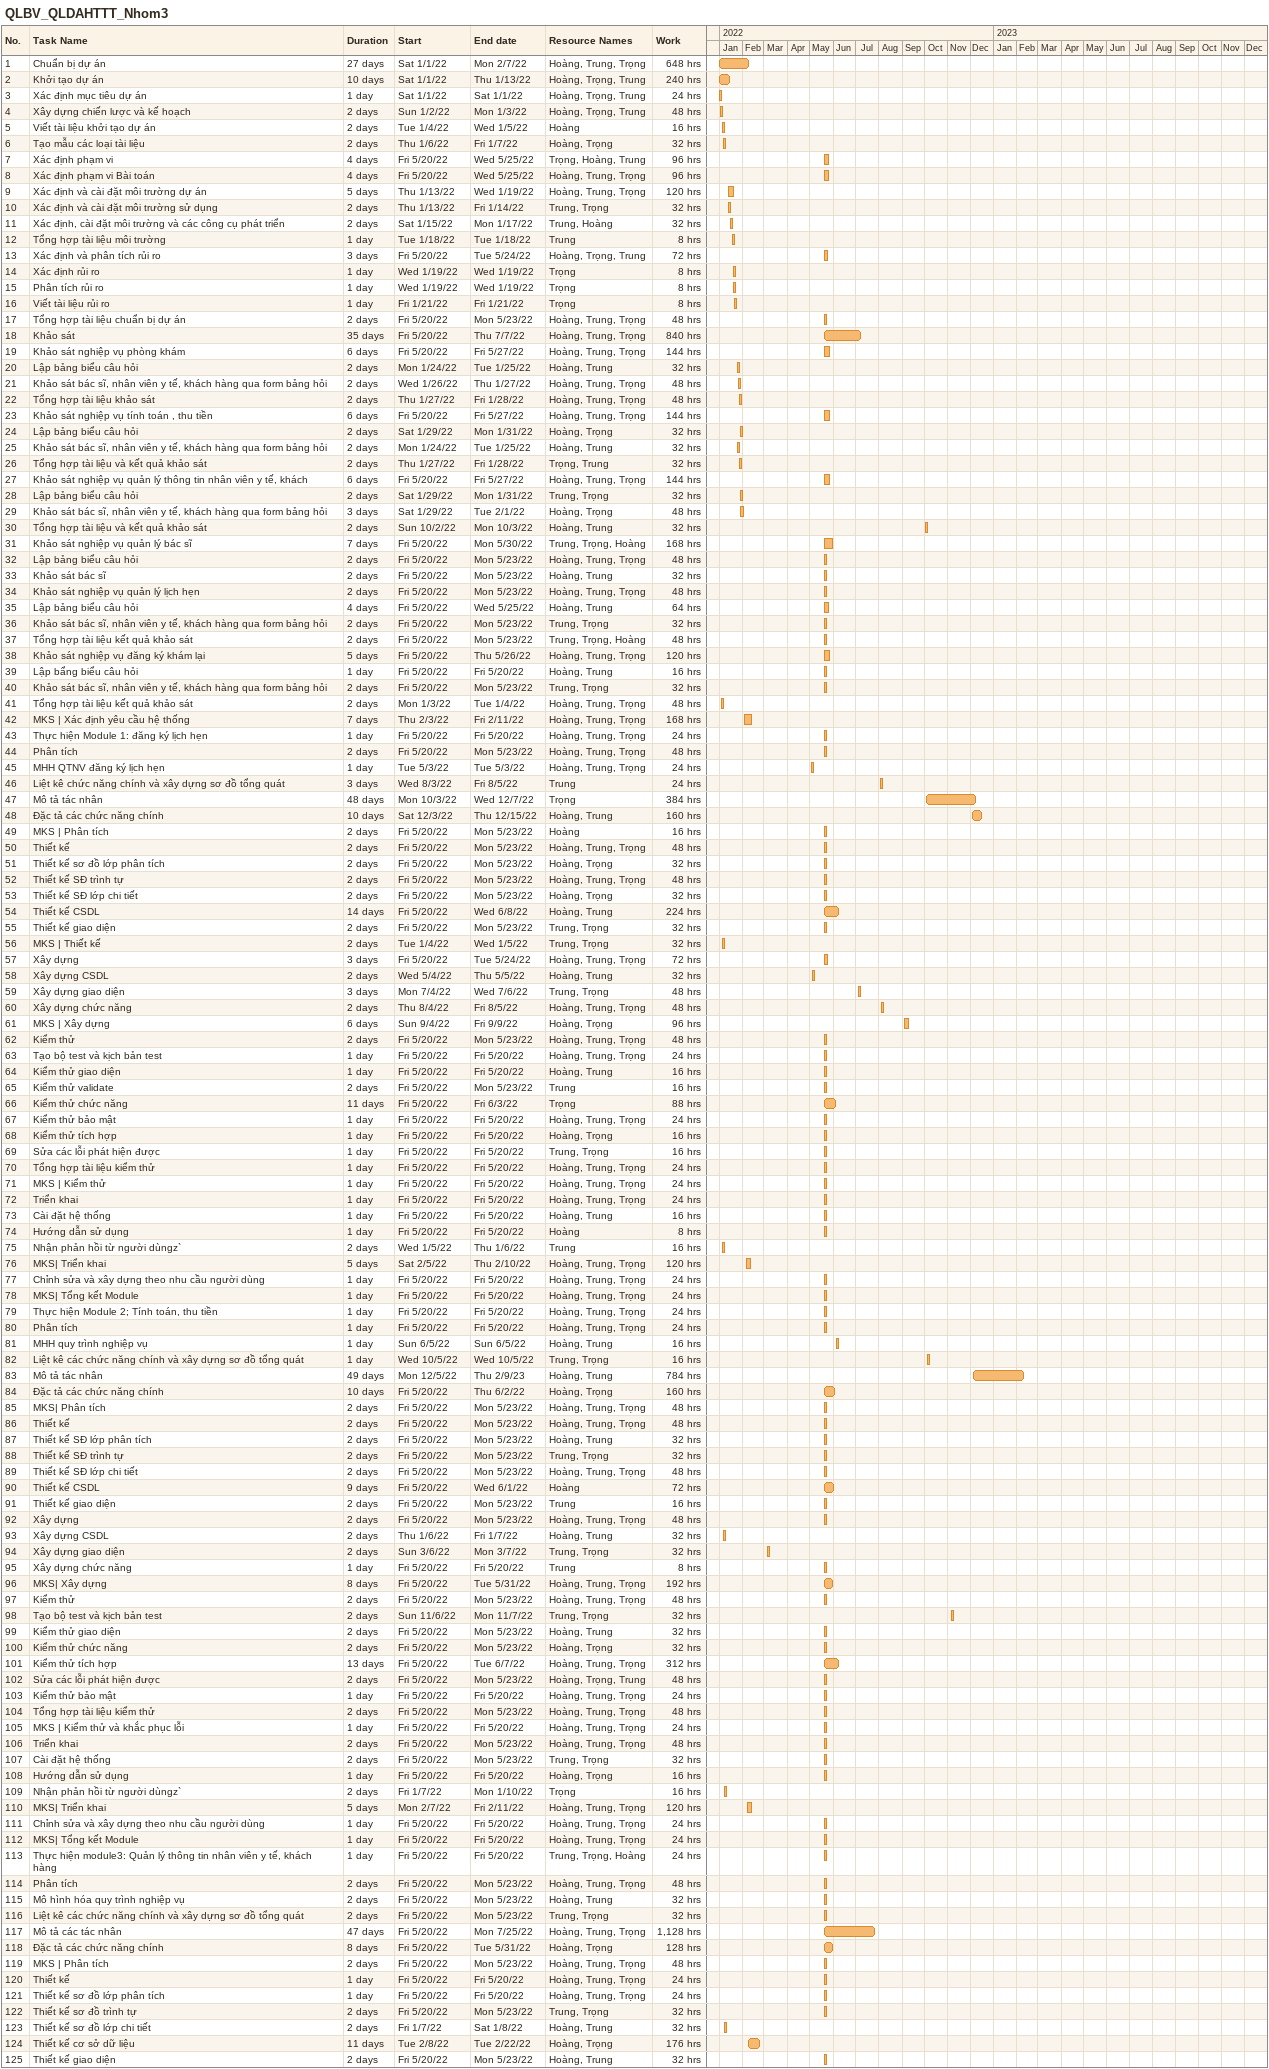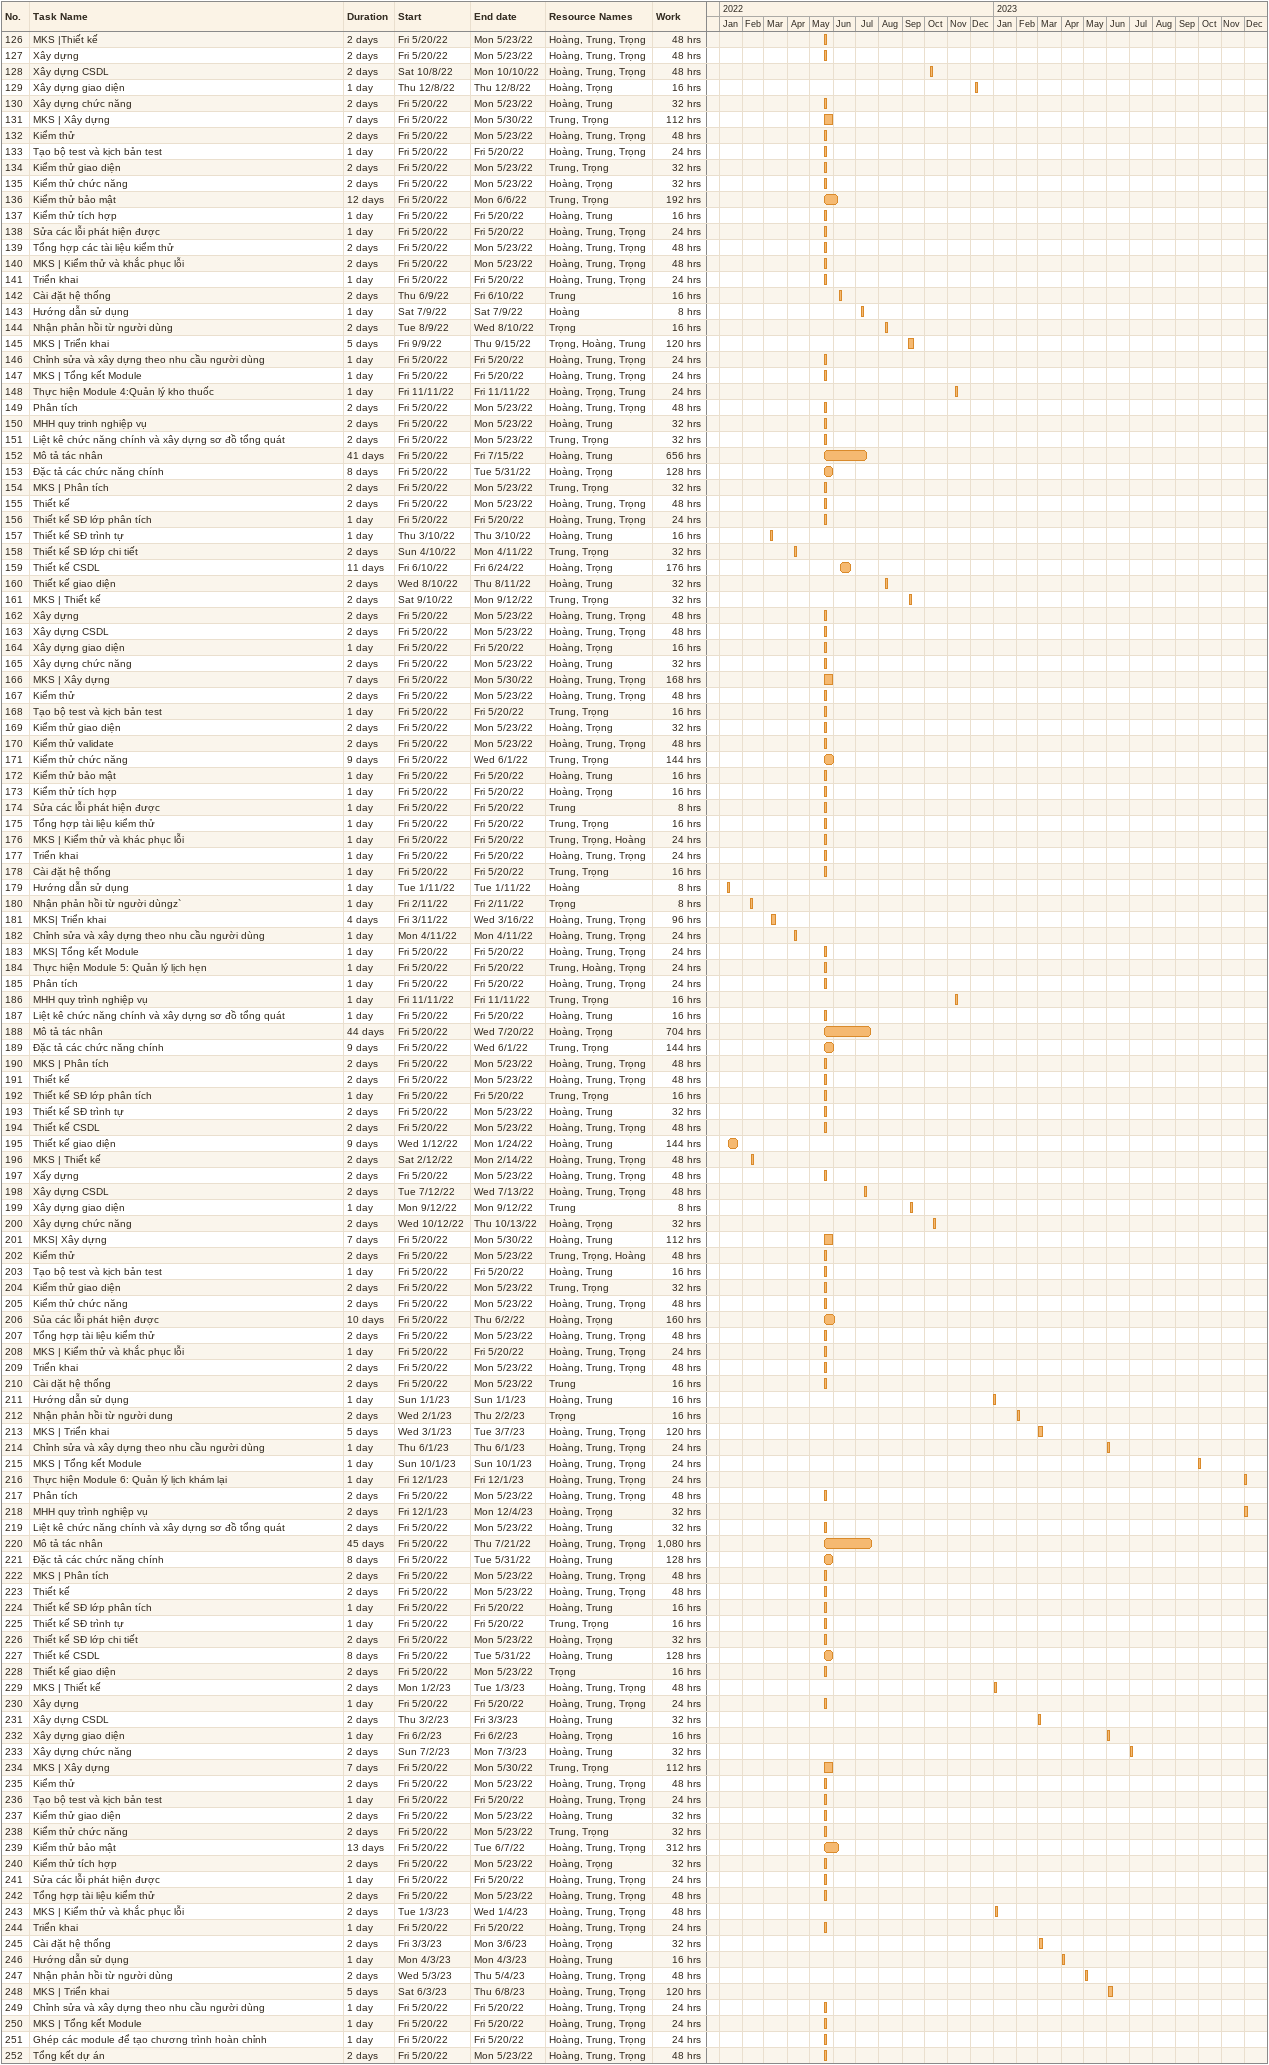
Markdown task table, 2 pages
QLBV_QLDAHTTT_Nhom3

| ID | Task | Duration | Start | Finish | Resources | Work (h) |
|---|---|---|---|---|---|---|
| 1 | Chuẩn bị dự án | 27d | 2022-01-01 | 2022-02-07 | Hoàng, Trung, Trọng | 648 |
| 2 | Khởi tạo dự án | 10d | 2022-01-01 | 2022-01-13 | Hoàng, Trọng, Trung | 240 |
| 3 | Xác định mục tiêu dự án | 1d | 2022-01-01 | 2022-01-01 | Hoàng, Trọng, Trung | 24 |
| 4 | Xây dựng chiến lược và kế hoạch | 2d | 2022-01-02 | 2022-01-03 | Hoàng, Trọng, Trung | 48 |
| 5 | Viết tài liệu khởi tạo dự án | 2d | 2022-01-04 | 2022-01-05 | Hoàng | 16 |
| 6 | Tạo mẫu các loại tài liệu | 2d | 2022-01-06 | 2022-01-07 | Hoàng, Trọng | 32 |
| 7 | Xác định phạm vi | 4d | 2022-05-20 | 2022-05-25 | Trọng, Hoàng, Trung | 96 |
| 8 | Xác định phạm vi Bài toán | 4d | 2022-05-20 | 2022-05-25 | Hoàng, Trung, Trọng | 96 |
| 9 | Xác định và cài đặt môi trường dự án | 5d | 2022-01-13 | 2022-01-19 | Hoàng, Trung, Trọng | 120 |
| 10 | Xác định và cài đặt môi trường sử dụng | 2d | 2022-01-13 | 2022-01-14 | Trung, Trọng | 32 |
| 11 | Xác định, cài đặt môi trường và các công cụ phát triển | 2d | 2022-01-15 | 2022-01-17 | Trung, Hoàng | 32 |
| 12 | Tổng hợp tài liệu môi trường | 1d | 2022-01-18 | 2022-01-18 | Trung | 8 |
| 13 | Xác định và phân tích rủi ro | 3d | 2022-05-20 | 2022-05-24 | Hoàng, Trọng, Trung | 72 |
| 14 | Xác định rủi ro | 1d | 2022-01-19 | 2022-01-19 | Trọng | 8 |
| 15 | Phân tích rủi ro | 1d | 2022-01-19 | 2022-01-19 | Trọng | 8 |
| 16 | Viết tài liệu rủi ro | 1d | 2022-01-21 | 2022-01-21 | Trọng | 8 |
| 17 | Tổng hợp tài liệu chuẩn bị dự án | 2d | 2022-05-20 | 2022-05-23 | Hoàng, Trung, Trọng | 48 |
| 18 | Khảo sát | 35d | 2022-05-20 | 2022-07-07 | Hoàng, Trung, Trọng | 840 |
| 19 | Khảo sát nghiệp vụ phòng khám | 6d | 2022-05-20 | 2022-05-27 | Hoàng, Trung, Trọng | 144 |
| 20 | Lập bảng biểu câu hỏi | 2d | 2022-01-24 | 2022-01-25 | Hoàng, Trung | 32 |
| 21 | Khảo sát bác sĩ, nhân viên y tế, khách hàng qua form bảng hỏi | 2d | 2022-01-26 | 2022-01-27 | Hoàng, Trung, Trọng | 48 |
| 22 | Tổng hợp tài liệu khảo sát | 2d | 2022-01-27 | 2022-01-28 | Hoàng, Trung, Trọng | 48 |
| 23 | Khảo sát nghiệp vụ tính toán , thu tiền | 6d | 2022-05-20 | 2022-05-27 | Hoàng, Trung, Trọng | 144 |
| 24 | Lập bảng biểu câu hỏi | 2d | 2022-01-29 | 2022-01-31 | Hoàng, Trọng | 32 |
| 25 | Khảo sát bác sĩ, nhân viên y tế, khách hàng qua form bảng hỏi | 2d | 2022-01-24 | 2022-01-25 | Hoàng, Trung | 32 |
| 26 | Tổng hợp tài liệu và kết quả khảo sát | 2d | 2022-01-27 | 2022-01-28 | Trọng, Trung | 32 |
| 27 | Khảo sát nghiệp vụ quản lý thông tin nhân viên y tế, khách | 6d | 2022-05-20 | 2022-05-27 | Hoàng, Trung, Trọng | 144 |
| 28 | Lập bảng biểu câu hỏi | 2d | 2022-01-29 | 2022-01-31 | Trung, Trọng | 32 |
| 29 | Khảo sát bác sĩ, nhân viên y tế, khách hàng qua form bảng hỏi | 3d | 2022-01-29 | 2022-02-01 | Hoàng, Trọng | 48 |
| 30 | Tổng hợp tài liệu và kết quả khảo sát | 2d | 2022-10-02 | 2022-10-03 | Hoàng, Trung | 32 |
| 31 | Khảo sát nghiệp vụ quản lý bác sĩ | 7d | 2022-05-20 | 2022-05-30 | Trung, Trọng, Hoàng | 168 |
| 32 | Lập bảng biểu câu hỏi | 2d | 2022-05-20 | 2022-05-23 | Hoàng, Trung, Trọng | 48 |
| 33 | Khảo sát bác sĩ | 2d | 2022-05-20 | 2022-05-23 | Hoàng, Trung | 32 |
| 34 | Khảo sát nghiệp vụ quản lý lịch hẹn | 2d | 2022-05-20 | 2022-05-23 | Hoàng, Trung, Trọng | 48 |
| 35 | Lập bảng biểu câu hỏi | 4d | 2022-05-20 | 2022-05-25 | Hoàng, Trung | 64 |
| 36 | Khảo sát bác sĩ, nhân viên y tế, khách hàng qua form bảng hỏi | 2d | 2022-05-20 | 2022-05-23 | Trung, Trọng | 32 |
| 37 | Tổng hợp tài liệu kết quả khảo sát | 2d | 2022-05-20 | 2022-05-23 | Trung, Trọng, Hoàng | 48 |
| 38 | Khảo sát nghiệp vụ đăng ký khám lại | 5d | 2022-05-20 | 2022-05-26 | Hoàng, Trung, Trọng | 120 |
| 39 | Lập bẩng biểu câu hỏi | 1d | 2022-05-20 | 2022-05-20 | Hoàng, Trung | 16 |
| 40 | Khảo sát bác sĩ, nhân viên y tế, khách hàng qua form bảng hỏi | 2d | 2022-05-20 | 2022-05-23 | Trung, Trọng | 32 |
| 41 | Tổng hợp tài liệu kết quả khảo sát | 2d | 2022-01-03 | 2022-01-04 | Hoàng, Trung, Trọng | 48 |
| 42 | MKS \| Xác định yêu cầu hệ thống | 7d | 2022-02-03 | 2022-02-11 | Hoàng, Trung, Trọng | 168 |
| 43 | Thực hiện Module 1: đăng ký lịch hẹn | 1d | 2022-05-20 | 2022-05-20 | Hoàng, Trung, Trọng | 24 |
| 44 | Phân tích | 2d | 2022-05-20 | 2022-05-23 | Hoàng, Trung, Trọng | 48 |
| 45 | MHH QTNV đăng ký lịch hẹn | 1d | 2022-05-03 | 2022-05-03 | Hoàng, Trung, Trọng | 24 |
| 46 | Liệt kê chức năng chính và xây dựng sơ đồ tổng quát | 3d | 2022-08-03 | 2022-08-05 | Trung | 24 |
| 47 | Mô tả tác nhân | 48d | 2022-10-03 | 2022-12-07 | Trọng | 384 |
| 48 | Đặc tả các chức năng chính | 10d | 2022-12-03 | 2022-12-15 | Hoàng, Trung | 160 |
| 49 | MKS \| Phân tích | 2d | 2022-05-20 | 2022-05-23 | Hoàng | 16 |
| 50 | Thiết kế | 2d | 2022-05-20 | 2022-05-23 | Hoàng, Trung, Trọng | 48 |
| 51 | Thiết kế sơ đồ lớp phân tích | 2d | 2022-05-20 | 2022-05-23 | Hoàng, Trọng | 32 |
| 52 | Thiết kế SĐ trình tự | 2d | 2022-05-20 | 2022-05-23 | Hoàng, Trung, Trọng | 48 |
| 53 | Thiết kế SĐ lớp chi tiết | 2d | 2022-05-20 | 2022-05-23 | Hoàng, Trọng | 32 |
| 54 | Thiết kế CSDL | 14d | 2022-05-20 | 2022-06-08 | Hoàng, Trung | 224 |
| 55 | Thiết kế giao diện | 2d | 2022-05-20 | 2022-05-23 | Trung, Trọng | 32 |
| 56 | MKS \| Thiết kế | 2d | 2022-01-04 | 2022-01-05 | Trung, Trọng | 32 |
| 57 | Xây dựng | 3d | 2022-05-20 | 2022-05-24 | Hoàng, Trung, Trọng | 72 |
| 58 | Xây dựng CSDL | 2d | 2022-05-04 | 2022-05-05 | Hoàng, Trung | 32 |
| 59 | Xây dựng giao diện | 3d | 2022-07-04 | 2022-07-06 | Trung, Trọng | 48 |
| 60 | Xây dựng chức năng | 2d | 2022-08-04 | 2022-08-05 | Hoàng, Trung, Trọng | 48 |
| 61 | MKS \| Xây dựng | 6d | 2022-09-04 | 2022-09-09 | Hoàng, Trọng | 96 |
| 62 | Kiểm thử | 2d | 2022-05-20 | 2022-05-23 | Hoàng, Trung, Trọng | 48 |
| 63 | Tạo bộ test và kịch bản test | 1d | 2022-05-20 | 2022-05-20 | Hoàng, Trung, Trọng | 24 |
| 64 | Kiểm thử giao diện | 1d | 2022-05-20 | 2022-05-20 | Hoàng, Trung | 16 |
| 65 | Kiểm thử validate | 2d | 2022-05-20 | 2022-05-23 | Trung | 16 |
| 66 | Kiểm thử chức năng | 11d | 2022-05-20 | 2022-06-03 | Trọng | 88 |
| 67 | Kiểm thử bảo mật | 1d | 2022-05-20 | 2022-05-20 | Hoàng, Trung, Trọng | 24 |
| 68 | Kiểm thử tích hợp | 1d | 2022-05-20 | 2022-05-20 | Hoàng, Trọng | 16 |
| 69 | Sửa các lỗi phát hiện được | 1d | 2022-05-20 | 2022-05-20 | Trung, Trọng | 16 |
| 70 | Tổng hợp tài liệu kiểm thử | 1d | 2022-05-20 | 2022-05-20 | Hoàng, Trung, Trọng | 24 |
| 71 | MKS \| Kiểm thử | 1d | 2022-05-20 | 2022-05-20 | Hoàng, Trung, Trọng | 24 |
| 72 | Triển khai | 1d | 2022-05-20 | 2022-05-20 | Hoàng, Trung, Trọng | 24 |
| 73 | Cài đặt hệ thống | 1d | 2022-05-20 | 2022-05-20 | Hoàng, Trung | 16 |
| 74 | Hướng dẫn sử dụng | 1d | 2022-05-20 | 2022-05-20 | Hoàng | 8 |
| 75 | Nhận phản hồi từ người dùngz` | 2d | 2022-01-05 | 2022-01-06 | Trung | 16 |
| 76 | MKS\| Triển khai | 5d | 2022-02-05 | 2022-02-10 | Hoàng, Trung, Trọng | 120 |
| 77 | Chỉnh sửa và xây dựng theo nhu cầu người dùng | 1d | 2022-05-20 | 2022-05-20 | Hoàng, Trung, Trọng | 24 |
| 78 | MKS\| Tổng kết Module | 1d | 2022-05-20 | 2022-05-20 | Hoàng, Trung, Trọng | 24 |
| 79 | Thực hiện Module 2; Tính toán, thu tiền | 1d | 2022-05-20 | 2022-05-20 | Hoàng, Trung, Trọng | 24 |
| 80 | Phân tích | 1d | 2022-05-20 | 2022-05-20 | Hoàng, Trung, Trọng | 24 |
| 81 | MHH quy trình nghiệp vụ | 1d | 2022-06-05 | 2022-06-05 | Hoàng, Trung | 16 |
| 82 | Liệt kê các chức năng chính và xây dựng sơ đồ tổng quát | 1d | 2022-10-05 | 2022-10-05 | Trung, Trọng | 16 |
| 83 | Mô tả tác nhân | 49d | 2022-12-05 | 2023-02-09 | Hoàng, Trung | 784 |
| 84 | Đặc tả các chức năng chính | 10d | 2022-05-20 | 2022-06-02 | Hoàng, Trọng | 160 |
| 85 | MKS\| Phân tích | 2d | 2022-05-20 | 2022-05-23 | Hoàng, Trung, Trọng | 48 |
| 86 | Thiết kế | 2d | 2022-05-20 | 2022-05-23 | Hoàng, Trung, Trọng | 48 |
| 87 | Thiết kế SĐ lớp phân tích | 2d | 2022-05-20 | 2022-05-23 | Hoàng, Trung | 32 |
| 88 | Thiết kế SĐ trình tự | 2d | 2022-05-20 | 2022-05-23 | Trung, Trọng | 32 |
| 89 | Thiết kế SĐ lớp chi tiết | 2d | 2022-05-20 | 2022-05-23 | Hoàng, Trung, Trọng | 48 |
| 90 | Thiết kế CSDL | 9d | 2022-05-20 | 2022-06-01 | Hoàng | 72 |
| 91 | Thiết kế giao diện | 2d | 2022-05-20 | 2022-05-23 | Trung | 16 |
| 92 | Xây dựng | 2d | 2022-05-20 | 2022-05-23 | Hoàng, Trung, Trọng | 48 |
| 93 | Xây dựng CSDL | 2d | 2022-01-06 | 2022-01-07 | Hoàng, Trung | 32 |
| 94 | Xây dựng giao diện | 2d | 2022-03-06 | 2022-03-07 | Trung, Trọng | 32 |
| 95 | Xây dựng chức năng | 1d | 2022-05-20 | 2022-05-20 | Trung | 8 |
| 96 | MKS\| Xây dựng | 8d | 2022-05-20 | 2022-05-31 | Hoàng, Trung, Trọng | 192 |
| 97 | Kiểm thử | 2d | 2022-05-20 | 2022-05-23 | Hoàng, Trung, Trọng | 48 |
| 98 | Tạo bộ test và kịch bản test | 2d | 2022-11-06 | 2022-11-07 | Trung, Trọng | 32 |
| 99 | Kiểm thử giao diện | 2d | 2022-05-20 | 2022-05-23 | Hoàng, Trung | 32 |
| 100 | Kiểm thử chức năng | 2d | 2022-05-20 | 2022-05-23 | Hoàng, Trọng | 32 |
| 101 | Kiểm thử tích hợp | 13d | 2022-05-20 | 2022-06-07 | Hoàng, Trung, Trọng | 312 |
| 102 | Sửa các lỗi phát hiện được | 2d | 2022-05-20 | 2022-05-23 | Hoàng, Trọng, Trung | 48 |
| 103 | Kiểm thử bảo mật | 1d | 2022-05-20 | 2022-05-20 | Hoàng, Trung, Trọng | 24 |
| 104 | Tổng hợp tài liệu kiểm thử | 2d | 2022-05-20 | 2022-05-23 | Hoàng, Trung, Trọng | 48 |
| 105 | MKS \| Kiểm thử và khắc phục lỗi | 1d | 2022-05-20 | 2022-05-20 | Hoàng, Trung, Trọng | 24 |
| 106 | Triển khai | 2d | 2022-05-20 | 2022-05-23 | Hoàng, Trung, Trọng | 48 |
| 107 | Cài đặt hệ thống | 2d | 2022-05-20 | 2022-05-23 | Trung, Trọng | 32 |
| 108 | Hướng dẫn sử dụng | 1d | 2022-05-20 | 2022-05-20 | Hoàng, Trọng | 16 |
| 109 | Nhận phản hồi từ người dùngz` | 2d | 2022-01-07 | 2022-01-10 | Trọng | 16 |
| 110 | MKS\| Triển khai | 5d | 2022-02-07 | 2022-02-11 | Hoàng, Trung, Trọng | 120 |
| 111 | Chỉnh sửa và xây dựng theo nhu cầu người dùng | 1d | 2022-05-20 | 2022-05-20 | Hoàng, Trung, Trọng | 24 |
| 112 | MKS\| Tổng kết Module | 1d | 2022-05-20 | 2022-05-20 | Hoàng, Trung, Trọng | 24 |
| 113 | Thực hiện module3: Quản lý thông tin nhân viên y tế, khách hàng | 1d | 2022-05-20 | 2022-05-20 | Trung, Trọng, Hoàng | 24 |
| 114 | Phân tích | 2d | 2022-05-20 | 2022-05-23 | Hoàng, Trung, Trọng | 48 |
| 115 | Mô hình hóa quy trình nghiệp vụ | 2d | 2022-05-20 | 2022-05-23 | Hoàng, Trung | 32 |
| 116 | Liệt kê các chức năng chính và xây dựng sơ đồ tổng quát | 2d | 2022-05-20 | 2022-05-23 | Trung, Trọng | 32 |
| 117 | Mô tả các tác nhân | 47d | 2022-05-20 | 2022-07-25 | Hoàng, Trung, Trọng | 1128 |
| 118 | Đặc tả các chức năng chính | 8d | 2022-05-20 | 2022-05-31 | Hoàng, Trọng | 128 |
| 119 | MKS \| Phân tích | 2d | 2022-05-20 | 2022-05-23 | Hoàng, Trung, Trọng | 48 |
| 120 | Thiết kế | 1d | 2022-05-20 | 2022-05-20 | Hoàng, Trung, Trọng | 24 |
| 121 | Thiết kế sơ đồ lớp phân tích | 1d | 2022-05-20 | 2022-05-20 | Hoàng, Trung, Trọng | 24 |
| 122 | Thiết kế sơ đồ trình tự | 2d | 2022-05-20 | 2022-05-23 | Trung, Trọng | 32 |
| 123 | Thiết kế sơ đồ lớp chi tiết | 2d | 2022-01-07 | 2022-01-08 | Hoàng, Trung | 32 |
| 124 | Thiết kế cơ sở dữ liệu | 11d | 2022-02-08 | 2022-02-22 | Hoàng, Trọng | 176 |
| 125 | Thiết kế giao diện | 2d | 2022-05-20 | 2022-05-23 | Hoàng, Trung | 32 |
| 126 | MKS \|Thiết kế | 2d | 2022-05-20 | 2022-05-23 | Hoàng, Trung, Trọng | 48 |
| 127 | Xây dựng | 2d | 2022-05-20 | 2022-05-23 | Hoàng, Trung, Trọng | 48 |
| 128 | Xây dựng CSDL | 2d | 2022-10-08 | 2022-10-10 | Hoàng, Trung, Trọng | 48 |
| 129 | Xây dựng giao diện | 1d | 2022-12-08 | 2022-12-08 | Hoàng, Trọng | 16 |
| 130 | Xây dựng chức năng | 2d | 2022-05-20 | 2022-05-23 | Hoàng, Trung | 32 |
| 131 | MKS \| Xây dựng | 7d | 2022-05-20 | 2022-05-30 | Trung, Trọng | 112 |
| 132 | Kiểm thử | 2d | 2022-05-20 | 2022-05-23 | Hoàng, Trung, Trọng | 48 |
| 133 | Tạo bộ test và kịch bản test | 1d | 2022-05-20 | 2022-05-20 | Hoàng, Trung, Trọng | 24 |
| 134 | Kiểm thử giao diện | 2d | 2022-05-20 | 2022-05-23 | Trung, Trọng | 32 |
| 135 | Kiểm thử chức năng | 2d | 2022-05-20 | 2022-05-23 | Hoàng, Trọng | 32 |
| 136 | Kiểm thử bảo mật | 12d | 2022-05-20 | 2022-06-06 | Trung, Trọng | 192 |
| 137 | Kiểm thử tích hợp | 1d | 2022-05-20 | 2022-05-20 | Hoàng, Trung | 16 |
| 138 | Sửa các lỗi phát hiện được | 1d | 2022-05-20 | 2022-05-20 | Hoàng, Trung, Trọng | 24 |
| 139 | Tổng hợp các tài liệu kiểm thử | 2d | 2022-05-20 | 2022-05-23 | Hoàng, Trung, Trọng | 48 |
| 140 | MKS \| Kiểm thử và khắc phục lỗi | 2d | 2022-05-20 | 2022-05-23 | Hoàng, Trung, Trọng | 48 |
| 141 | Triển khai | 1d | 2022-05-20 | 2022-05-20 | Hoàng, Trung, Trọng | 24 |
| 142 | Cài đặt hệ thống | 2d | 2022-06-09 | 2022-06-10 | Trung | 16 |
| 143 | Hướng dẫn sử dụng | 1d | 2022-07-09 | 2022-07-09 | Hoàng | 8 |
| 144 | Nhận phản hồi từ người dùng | 2d | 2022-08-09 | 2022-08-10 | Trọng | 16 |
| 145 | MKS \| Triển khai | 5d | 2022-09-09 | 2022-09-15 | Trọng, Hoàng, Trung | 120 |
| 146 | Chỉnh sửa và xây dựng theo nhu cầu người dùng | 1d | 2022-05-20 | 2022-05-20 | Hoàng, Trung, Trọng | 24 |
| 147 | MKS \| Tổng kết Module | 1d | 2022-05-20 | 2022-05-20 | Hoàng, Trung, Trọng | 24 |
| 148 | Thực hiện Module 4:Quản lý kho thuốc | 1d | 2022-11-11 | 2022-11-11 | Hoàng, Trọng, Trung | 24 |
| 149 | Phân tích | 2d | 2022-05-20 | 2022-05-23 | Hoàng, Trung, Trọng | 48 |
| 150 | MHH quy trinh nghiệp vụ | 2d | 2022-05-20 | 2022-05-23 | Hoàng, Trung | 32 |
| 151 | Liệt kê chức năng chính và xây dựng sơ đồ tổng quát | 2d | 2022-05-20 | 2022-05-23 | Trung, Trọng | 32 |
| 152 | Mô tả tác nhân | 41d | 2022-05-20 | 2022-07-15 | Hoàng, Trung | 656 |
| 153 | Đặc tả các chức năng chính | 8d | 2022-05-20 | 2022-05-31 | Hoàng, Trọng | 128 |
| 154 | MKS \| Phân tích | 2d | 2022-05-20 | 2022-05-23 | Trung, Trọng | 32 |
| 155 | Thiết kế | 2d | 2022-05-20 | 2022-05-23 | Hoàng, Trung, Trọng | 48 |
| 156 | Thiết kế SĐ lớp phân tích | 1d | 2022-05-20 | 2022-05-20 | Hoàng, Trung, Trọng | 24 |
| 157 | Thiết kế SĐ trình tự | 1d | 2022-03-10 | 2022-03-10 | Hoàng, Trung | 16 |
| 158 | Thiết kế SĐ lớp chi tiết | 2d | 2022-04-10 | 2022-04-11 | Trung, Trọng | 32 |
| 159 | Thiết kế CSDL | 11d | 2022-06-10 | 2022-06-24 | Hoàng, Trọng | 176 |
| 160 | Thiết kế giao diện | 2d | 2022-08-10 | 2022-08-11 | Hoàng, Trung | 32 |
| 161 | MKS \| Thiết kế | 2d | 2022-09-10 | 2022-09-12 | Trung, Trọng | 32 |
| 162 | Xây dựng | 2d | 2022-05-20 | 2022-05-23 | Hoàng, Trung, Trọng | 48 |
| 163 | Xây dựng CSDL | 2d | 2022-05-20 | 2022-05-23 | Hoàng, Trung, Trọng | 48 |
| 164 | Xây dựng giao diện | 1d | 2022-05-20 | 2022-05-20 | Hoàng, Trọng | 16 |
| 165 | Xây dựng chức năng | 2d | 2022-05-20 | 2022-05-23 | Hoàng, Trung | 32 |
| 166 | MKS \| Xây dựng | 7d | 2022-05-20 | 2022-05-30 | Hoàng, Trung, Trọng | 168 |
| 167 | Kiểm thử | 2d | 2022-05-20 | 2022-05-23 | Hoàng, Trung, Trọng | 48 |
| 168 | Tạo bộ test và kịch bản test | 1d | 2022-05-20 | 2022-05-20 | Trung, Trọng | 16 |
| 169 | Kiểm thử giao diện | 2d | 2022-05-20 | 2022-05-23 | Hoàng, Trọng | 32 |
| 170 | Kiểm thử validate | 2d | 2022-05-20 | 2022-05-23 | Hoàng, Trung, Trọng | 48 |
| 171 | Kiểm thử chức năng | 9d | 2022-05-20 | 2022-06-01 | Trung, Trọng | 144 |
| 172 | Kiểm thử bảo mật | 1d | 2022-05-20 | 2022-05-20 | Hoàng, Trung | 16 |
| 173 | Kiểm thử tích hợp | 1d | 2022-05-20 | 2022-05-20 | Hoàng, Trọng | 16 |
| 174 | Sửa các lỗi phát hiện được | 1d | 2022-05-20 | 2022-05-20 | Trung | 8 |
| 175 | Tổng hợp tài liệu kiểm thử | 1d | 2022-05-20 | 2022-05-20 | Trung, Trọng | 16 |
| 176 | MKS \| Kiểm thử và khác phục lỗi | 1d | 2022-05-20 | 2022-05-20 | Trung, Trọng, Hoàng | 24 |
| 177 | Triển khai | 1d | 2022-05-20 | 2022-05-20 | Hoàng, Trung, Trọng | 24 |
| 178 | Cài đặt hệ thống | 1d | 2022-05-20 | 2022-05-20 | Trung, Trọng | 16 |
| 179 | Hướng dẫn sử dụng | 1d | 2022-01-11 | 2022-01-11 | Hoàng | 8 |
| 180 | Nhận phản hồi từ người dùngz` | 1d | 2022-02-11 | 2022-02-11 | Trọng | 8 |
| 181 | MKS\| Triển khai | 4d | 2022-03-11 | 2022-03-16 | Hoàng, Trung, Trọng | 96 |
| 182 | Chỉnh sửa và xây dựng theo nhu cầu người dùng | 1d | 2022-04-11 | 2022-04-11 | Hoàng, Trung, Trọng | 24 |
| 183 | MKS\| Tổng kết Module | 1d | 2022-05-20 | 2022-05-20 | Hoàng, Trung, Trọng | 24 |
| 184 | Thực hiện Module 5: Quản lý lịch hẹn | 1d | 2022-05-20 | 2022-05-20 | Trung, Hoàng, Trọng | 24 |
| 185 | Phân tích | 1d | 2022-05-20 | 2022-05-20 | Hoàng, Trung, Trọng | 24 |
| 186 | MHH quy trình nghiệp vụ | 1d | 2022-11-11 | 2022-11-11 | Trung, Trọng | 16 |
| 187 | Liệt kê chức năng chính và xây dựng sơ đồ tổng quát | 1d | 2022-05-20 | 2022-05-20 | Hoàng, Trung | 16 |
| 188 | Mô tả tác nhân | 44d | 2022-05-20 | 2022-07-20 | Hoàng, Trọng | 704 |
| 189 | Đặc tả các chức năng chính | 9d | 2022-05-20 | 2022-06-01 | Trung, Trọng | 144 |
| 190 | MKS \| Phân tích | 2d | 2022-05-20 | 2022-05-23 | Hoàng, Trung, Trọng | 48 |
| 191 | Thiết kế | 2d | 2022-05-20 | 2022-05-23 | Hoàng, Trung, Trọng | 48 |
| 192 | Thiết kế SĐ lớp phân tích | 1d | 2022-05-20 | 2022-05-20 | Trung, Trọng | 16 |
| 193 | Thiết kế SĐ trình tự | 2d | 2022-05-20 | 2022-05-23 | Hoàng, Trung | 32 |
| 194 | Thiết kế CSDL | 2d | 2022-05-20 | 2022-05-23 | Hoàng, Trung, Trọng | 48 |
| 195 | Thiết kế giao diện | 9d | 2022-01-12 | 2022-01-24 | Hoàng, Trung | 144 |
| 196 | MKS \| Thiết kế | 2d | 2022-02-12 | 2022-02-14 | Hoàng, Trung, Trọng | 48 |
| 197 | Xấy dựng | 2d | 2022-05-20 | 2022-05-23 | Hoàng, Trung, Trọng | 48 |
| 198 | Xây dựng CSDL | 2d | 2022-07-12 | 2022-07-13 | Hoàng, Trung, Trọng | 48 |
| 199 | Xây dựng giao diện | 1d | 2022-09-12 | 2022-09-12 | Trung | 8 |
| 200 | Xây dựng chức năng | 2d | 2022-10-12 | 2022-10-13 | Hoàng, Trọng | 32 |
| 201 | MKS\| Xây dựng | 7d | 2022-05-20 | 2022-05-30 | Hoàng, Trung | 112 |
| 202 | Kiểm thử | 2d | 2022-05-20 | 2022-05-23 | Trung, Trọng, Hoàng | 48 |
| 203 | Tạo bộ test và kịch bản test | 1d | 2022-05-20 | 2022-05-20 | Hoàng, Trung | 16 |
| 204 | Kiểm thử giao diện | 2d | 2022-05-20 | 2022-05-23 | Trung, Trọng | 32 |
| 205 | Kiểm thử chức năng | 2d | 2022-05-20 | 2022-05-23 | Hoàng, Trung, Trọng | 48 |
| 206 | Sủa các lỗi phát hiện được | 10d | 2022-05-20 | 2022-06-02 | Hoàng, Trọng | 160 |
| 207 | Tổng hợp tài liệu kiểm thử | 2d | 2022-05-20 | 2022-05-23 | Hoàng, Trung, Trọng | 48 |
| 208 | MKS \| Kiểm thử và khắc phục lỗi | 1d | 2022-05-20 | 2022-05-20 | Hoàng, Trung, Trọng | 24 |
| 209 | Triển khai | 2d | 2022-05-20 | 2022-05-23 | Hoàng, Trung, Trọng | 48 |
| 210 | Cài dặt hệ thống | 2d | 2022-05-20 | 2022-05-23 | Trung | 16 |
| 211 | Hướng dẫn sử dụng | 1d | 2023-01-01 | 2023-01-01 | Hoàng, Trung | 16 |
| 212 | Nhận phản hồi từ người dung | 2d | 2023-02-01 | 2023-02-02 | Trọng | 16 |
| 213 | MKS \| Triển khai | 5d | 2023-03-01 | 2023-03-07 | Hoàng, Trung, Trọng | 120 |
| 214 | Chỉnh sửa và xây dựng theo nhu cầu người dùng | 1d | 2023-06-01 | 2023-06-01 | Hoàng, Trung, Trọng | 24 |
| 215 | MKS \| Tổng kết Module | 1d | 2023-10-01 | 2023-10-01 | Hoàng, Trung, Trọng | 24 |
| 216 | Thực hiện Module 6: Quản lý lịch khám lại | 1d | 2023-12-01 | 2023-12-01 | Hoàng, Trung, Trọng | 24 |
| 217 | Phân tích | 2d | 2022-05-20 | 2022-05-23 | Hoàng, Trung, Trọng | 48 |
| 218 | MHH quy trình nghiệp vụ | 2d | 2023-12-01 | 2023-12-04 | Hoàng, Trọng | 32 |
| 219 | Liệt kê chức năng chính và xây dựng sơ đồ tổng quát | 2d | 2022-05-20 | 2022-05-23 | Hoàng, Trung | 32 |
| 220 | Mô tả tác nhân | 45d | 2022-05-20 | 2022-07-21 | Hoàng, Trung, Trọng | 1080 |
| 221 | Đặc tả các chức năng chính | 8d | 2022-05-20 | 2022-05-31 | Hoàng, Trung | 128 |
| 222 | MKS \| Phân tích | 2d | 2022-05-20 | 2022-05-23 | Hoàng, Trung, Trọng | 48 |
| 223 | Thiết kế | 2d | 2022-05-20 | 2022-05-23 | Hoàng, Trung, Trọng | 48 |
| 224 | Thiết kế SĐ lớp phân tích | 1d | 2022-05-20 | 2022-05-20 | Hoàng, Trung | 16 |
| 225 | Thiết kế SĐ trình tự | 1d | 2022-05-20 | 2022-05-20 | Trung, Trọng | 16 |
| 226 | Thiết kế SĐ lớp chi tiết | 2d | 2022-05-20 | 2022-05-23 | Hoàng, Trọng | 32 |
| 227 | Thiết kế CSDL | 8d | 2022-05-20 | 2022-05-31 | Hoàng, Trung | 128 |
| 228 | Thiết kế giao diện | 2d | 2022-05-20 | 2022-05-23 | Trọng | 16 |
| 229 | MKS \| Thiết kế | 2d | 2023-01-02 | 2023-01-03 | Hoàng, Trung, Trọng | 48 |
| 230 | Xây dựng | 1d | 2022-05-20 | 2022-05-20 | Hoàng, Trung, Trọng | 24 |
| 231 | Xây dựng CSDL | 2d | 2023-03-02 | 2023-03-03 | Hoàng, Trung | 32 |
| 232 | Xây dựng giao diện | 1d | 2023-06-02 | 2023-06-02 | Hoàng, Trọng | 16 |
| 233 | Xây dựng chức năng | 2d | 2023-07-02 | 2023-07-03 | Hoàng, Trung | 32 |
| 234 | MKS \| Xây dựng | 7d | 2022-05-20 | 2022-05-30 | Trung, Trọng | 112 |
| 235 | Kiểm thử | 2d | 2022-05-20 | 2022-05-23 | Hoàng, Trung, Trọng | 48 |
| 236 | Tạo bộ test và kịch bản test | 1d | 2022-05-20 | 2022-05-20 | Hoàng, Trung, Trọng | 24 |
| 237 | Kiểm thử giao diện | 2d | 2022-05-20 | 2022-05-23 | Hoàng, Trung | 32 |
| 238 | Kiểm thử chức năng | 2d | 2022-05-20 | 2022-05-23 | Trung, Trọng | 32 |
| 239 | Kiểm thử bảo mật | 13d | 2022-05-20 | 2022-06-07 | Hoàng, Trung, Trọng | 312 |
| 240 | Kiểm thử tích hợp | 2d | 2022-05-20 | 2022-05-23 | Hoàng, Trọng | 32 |
| 241 | Sửa các lỗi phát hiện được | 1d | 2022-05-20 | 2022-05-20 | Hoàng, Trung, Trọng | 24 |
| 242 | Tổng hợp tài liệu kiểm thử | 2d | 2022-05-20 | 2022-05-23 | Hoàng, Trung, Trọng | 48 |
| 243 | MKS \| Kiểm thử và khắc phục lỗi | 2d | 2023-01-03 | 2023-01-04 | Hoàng, Trung, Trọng | 48 |
| 244 | Triển khai | 1d | 2022-05-20 | 2022-05-20 | Hoàng, Trung, Trọng | 24 |
| 245 | Cài đặt hệ thống | 2d | 2023-03-03 | 2023-03-06 | Hoàng, Trọng | 32 |
| 246 | Hướng dẫn sử dụng | 1d | 2023-04-03 | 2023-04-03 | Hoàng, Trung | 16 |
| 247 | Nhận phản hồi từ người dùng | 2d | 2023-05-03 | 2023-05-04 | Hoàng, Trung, Trọng | 48 |
| 248 | MKS \| Triển khai | 5d | 2023-06-03 | 2023-06-08 | Hoàng, Trung, Trọng | 120 |
| 249 | Chỉnh sửa và xây dựng theo nhu cầu người dùng | 1d | 2022-05-20 | 2022-05-20 | Hoàng, Trung, Trọng | 24 |
| 250 | MKS \| Tổng kết Module | 1d | 2022-05-20 | 2022-05-20 | Hoàng, Trung, Trọng | 24 |
| 251 | Ghép các module để tạo chương trình hoàn chỉnh | 1d | 2022-05-20 | 2022-05-20 | Hoàng, Trung, Trọng | 24 |
| 252 | Tổng kết dự án | 2d | 2022-05-20 | 2022-05-23 | Hoàng, Trung, Trọng | 48 |
